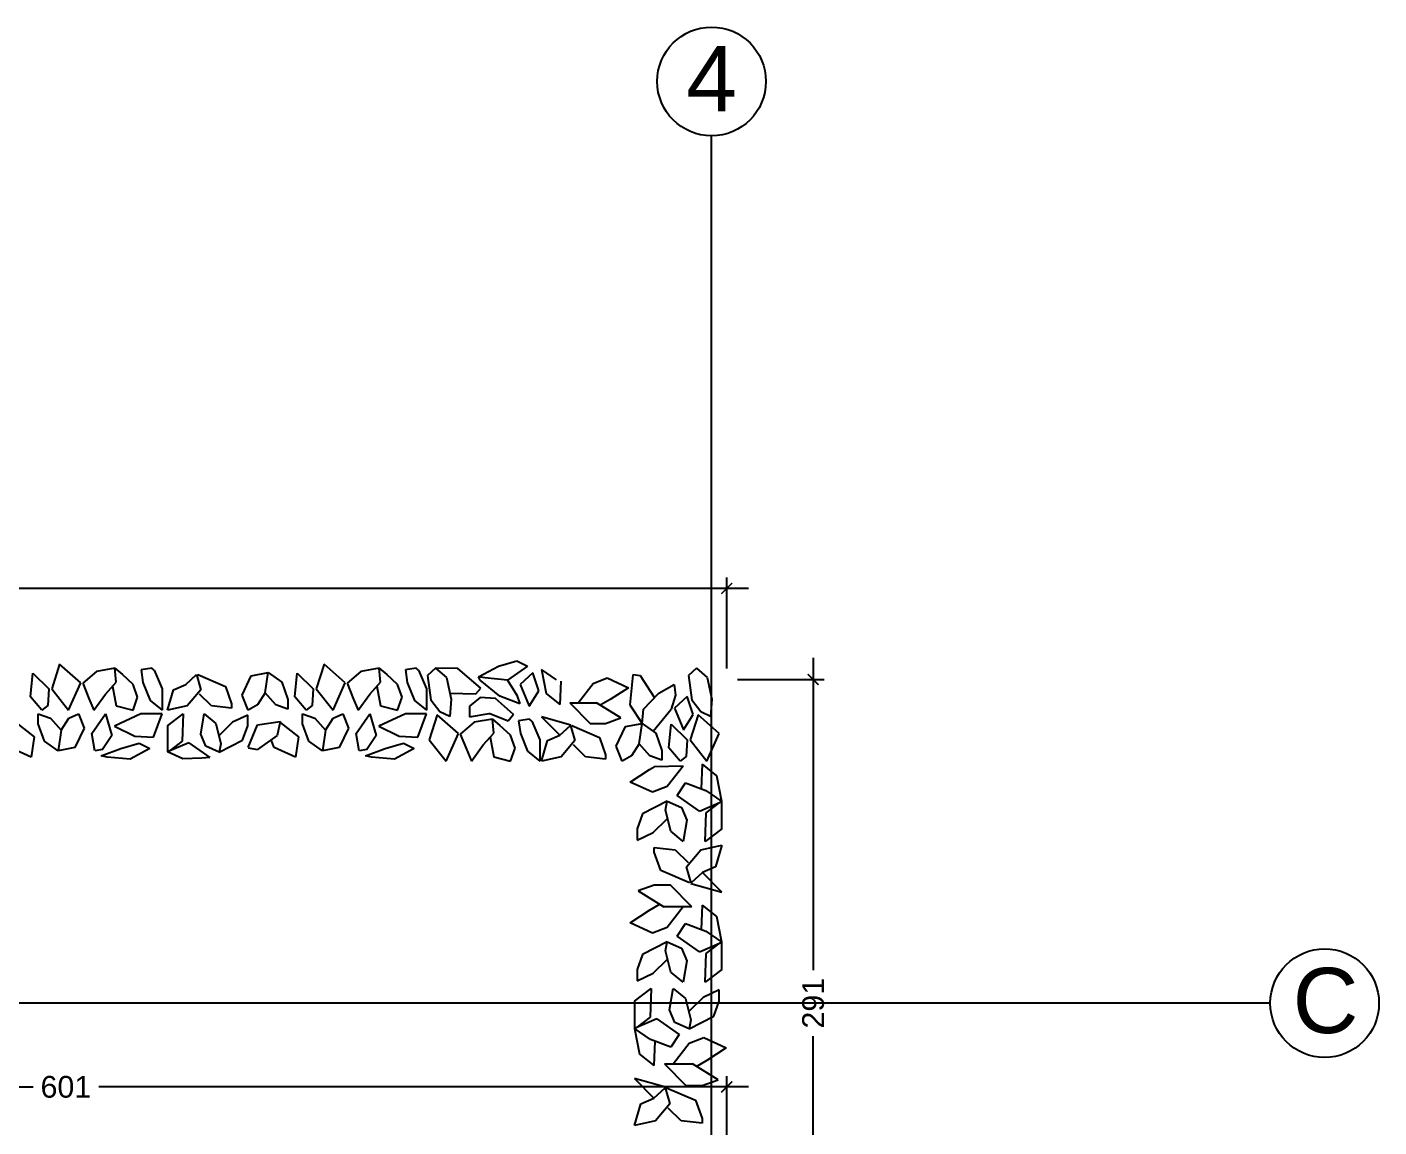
# Model space of a CAD drawing. Header units: millimetres. Extents: x 5639 to 14492, y 750 to 6820.
# Drawn here: x 7449 to 8071, y 6280 to 6786 of the extents above; entities that cross this region are included whole.
import ezdxf
from ezdxf.enums import TextEntityAlignment as Align

# ---------------------------------------------------------------- set-up
doc = ezdxf.new("R2010")
doc.units = ezdxf.units.MM
doc.layers.get('DEFPOINTS').update_dxf_attribs({"color": 210})
for name, color, linetype in [('A-ANNO-SYMB', 3, 'Continuous'), ('A-ANNO-TEXT', 3, 'Continuous'), ('G-ANNO-DIM', 251, 'Continuous'), ('SIEPE', 96, 'Continuous')]:
    doc.layers.add(name, color=color, linetype=linetype)
doc.styles.add('ARIAL', font='arial.ttf')
doc.styles.get("Standard").update_dxf_attribs({"font": 'arial.ttf'})
doc.dimstyles.new('1_1', dxfattribs={"dimtxt": 10, "dimasz": 5, "dimexe": 5, "dimexo": 5, "dimgap": 5, "dimtad": 0, "dimdec": 0, "dimtxsty": 'Standard', "dimblk": 'ARCHTICK', "dimcen": 2.5, "dimdle": 10, "dimadec": 0, "dimazin": 0, "dimtfac": 1, "dimtdec": 0, "dimtmove": 0, "dimatfit": 3, "dimldrblk": 'ARCHTICK', "dimfxl": 1, "dimarcsym": 0})

# ---------------------------------------------------------------- blocks, each defined once
blk = doc.blocks.new('_ArchTick')
at = {"color": 0, "linetype": 'ByBlock', "const_width": 0.15}
blk.add_lwpolyline([(-0.5, -0.5), (0.5, 0.5)], dxfattribs=at)
blk = doc.blocks.new('*D82')
at = {"layer": 'DEFPOINTS', "color": 0, "transparency": 16777216}
for p in [(7770.69, 6485.57), (7770.69, 6194.96), (7810.44, 6194.96)]:
    blk.add_point(p, dxfattribs=at)
at = {"layer": 'G-ANNO-DIM', "color": 0, "lineweight": -2, "transparency": 16777216}
for p, q in [((7810.44, 6495.57), (7810.44, 6351.94)), ((7775.69, 6485.57), (7815.44, 6485.57)), ((7810.44, 6184.96), (7810.44, 6321.6)), ((7775.69, 6194.96), (7815.44, 6194.96))]:
    blk.add_line(p, q, dxfattribs=at)
at = {"layer": 'G-ANNO-DIM', "color": 0, "lineweight": -2, "transparency": 16777216, "xscale": 5, "yscale": 5, "zscale": 5}
for p, rotation in [((7810.44, 6485.57), 90), ((7810.44, 6194.96), 270)]:
    blk.add_blockref('_ArchTick', p, dxfattribs=dict(at, rotation=rotation))
at = {"layer": 'G-ANNO-DIM', "color": 0, "transparency": 16777216, "insert": (7810.44, 6336.77), "char_height": 10, "attachment_point": 5, "rotation": 90}
blk.add_mtext('291', dxfattribs=at)
blk = doc.blocks.new('*D92')
at = {"layer": 'DEFPOINTS', "color": 0, "transparency": 16777216}
for p in [(7770.69, 6298.25), (7169.8, 6194.96), (7770.69, 6194.96)]:
    blk.add_point(p, dxfattribs=at)
at = {"layer": 'G-ANNO-DIM', "color": 0, "lineweight": -2, "transparency": 16777216}
for p, q in [((7169.8, 6199.96), (7169.8, 6303.25)), ((7770.69, 6199.96), (7770.69, 6303.25)), ((7159.8, 6298.25), (7451.56, 6298.25)), ((7780.69, 6298.25), (7481.78, 6298.25))]:
    blk.add_line(p, q, dxfattribs=at)
at = {"layer": 'G-ANNO-DIM', "color": 0, "lineweight": -2, "transparency": 16777216, "xscale": 5, "yscale": 5, "zscale": 5, "rotation": 180}
blk.add_blockref('_ArchTick', (7169.8, 6298.25), dxfattribs=at)
at = {"layer": 'G-ANNO-DIM', "color": 0, "lineweight": -2, "transparency": 16777216, "xscale": 5, "yscale": 5, "zscale": 5}
blk.add_blockref('_ArchTick', (7770.69, 6298.25), dxfattribs=at)
at = {"layer": 'G-ANNO-DIM', "color": 0, "transparency": 16777216, "insert": (7466.67, 6298.25), "char_height": 10, "attachment_point": 5}
blk.add_mtext('601', dxfattribs=at)
blk = doc.blocks.new('*D209')
at = {"layer": 'DEFPOINTS', "color": 0, "transparency": 16777216}
for p in [(7770.68, 6527.46), (6856.69, 6485.54), (7770.69, 6485.57)]:
    blk.add_point(p, dxfattribs=at)
at = {"layer": 'G-ANNO-DIM', "color": 0, "lineweight": -2, "transparency": 16777216}
for p, q in [((6856.69, 6490.54), (6856.68, 6532.44)), ((7770.69, 6490.57), (7770.68, 6532.46)), ((6846.68, 6527.44), (7265.6, 6527.45)), ((7780.68, 6527.46), (7297.66, 6527.45))]:
    blk.add_line(p, q, dxfattribs=at)
at = {"layer": 'G-ANNO-DIM', "color": 0, "lineweight": -2, "transparency": 16777216, "xscale": 5, "yscale": 5, "zscale": 5}
for p, rotation in [((6856.68, 6527.44), 180.001562168734), ((7770.68, 6527.46), 0.001562168733978616)]:
    blk.add_blockref('_ArchTick', p, dxfattribs=dict(at, rotation=rotation))
at = {"layer": 'G-ANNO-DIM', "color": 0, "transparency": 16777216, "insert": (7281.63, 6527.45), "char_height": 10, "attachment_point": 5, "rotation": 0.00156}
blk.add_mtext('914', dxfattribs=at)

msp = doc.modelspace()

# ---------------------------------------------------------------- linework, layer by layer
at = {"layer": 'A-ANNO-SYMB', "ltscale": 0.04}
msp.add_line((7763.69, 5339.96), (7763.69, 6735.54), dxfattribs=at)
msp.add_lwpolyline([(8020.69, 6336.77), (7313.65, 6336.77)], dxfattribs=at)
at = {"layer": 'A-ANNO-SYMB'}
for centre in [(7763.69, 6760.54), (8045.69, 6336.77)]:
    msp.add_circle(centre, 25, dxfattribs=at)
at = {"layer": 'SIEPE'}
for p, q in [((7463.8, 6492.7), (7460.15, 6481.3)), ((7473.58, 6484.1), (7463.8, 6492.7)), ((7585.41, 6492.7), (7581.76, 6481.3)), ((7595.19, 6484.1), (7585.41, 6492.7)), ((7665.64, 6491.75), (7674.06, 6494.23)), ((7674.06, 6494.23), (7678.98, 6491.75)), ((7450.4, 6477.61), (7451.4, 6488.51)), ((7451.4, 6488.51), (7458.8, 6481.31)), ((7480.74, 6489.31), (7474.42, 6483.85)), ((7489.16, 6490.8), (7480.74, 6489.31)), ((7489.86, 6484.35), (7489.16, 6490.8)), ((7489.16, 6490.8), (7492.67, 6487.82)), ((7497.58, 6483.35), (7492.67, 6487.82)), ((7506.2, 6490.74), (7501.26, 6489.96)), ((7501.26, 6489.96), (7502.08, 6484.15)), ((7507.27, 6489.85), (7506.2, 6490.74)), ((7507.27, 6489.85), (7511.02, 6481.32)), ((7521.8, 6483.35), (7526.72, 6487.82)), ((7526.72, 6487.82), (7528.82, 6480.87)), ((7527.42, 6487.82), (7540.05, 6482.36)), ((7547.77, 6478.38), (7551.98, 6487.33)), ((7551.98, 6487.33), (7559.7, 6488.82)), ((7558.3, 6479.38), (7559.7, 6488.82)), ((7559.7, 6488.82), (7566.02, 6484.35)), ((7572.01, 6477.61), (7573, 6488.51)), ((7573, 6488.51), (7580.4, 6481.31)), ((7602.35, 6489.31), (7596.03, 6483.85)), ((7610.77, 6490.8), (7602.35, 6489.31)), ((7611.47, 6484.35), (7610.77, 6490.8)), ((7610.77, 6490.8), (7614.28, 6487.82)), ((7619.19, 6483.35), (7614.28, 6487.82)), ((7627.81, 6490.74), (7622.86, 6489.96)), ((7622.86, 6489.96), (7623.69, 6484.15)), ((7628.88, 6489.85), (7627.81, 6490.74)), ((7628.88, 6489.85), (7632.63, 6481.32)), ((7636.76, 6490.76), (7633.08, 6487.49)), ((7633.08, 6487.49), (7634.59, 6476.1)), ((7636.76, 6490.76), (7641.7, 6486.54)), ((7646.9, 6490.64), (7636.76, 6490.76)), ((7641.7, 6486.54), (7643.91, 6476.54)), ((7657.61, 6481.64), (7646.9, 6490.64)), ((7656.52, 6486.78), (7665.64, 6491.75)), ((7659.33, 6486.28), (7656.52, 6486.78)), ((7657.22, 6485.29), (7656.52, 6486.78)), ((7669.85, 6485.29), (7659.33, 6486.28)), ((7678.98, 6491.75), (7669.85, 6485.29)), ((7681.48, 6488.66), (7675.58, 6483.3)), ((7684.26, 6480.44), (7681.48, 6488.66)), ((7692.43, 6485.49), (7685.42, 6490.25)), ((7685.42, 6490.25), (7687.55, 6479.11)), ((7709.28, 6483.8), (7715.59, 6486.28)), ((7715.59, 6486.28), (7725.42, 6481.81)), ((7727.52, 6487.77), (7726.12, 6473.86)), ((7731.03, 6487.28), (7727.52, 6487.77)), ((7737.48, 6477.23), (7731.03, 6487.28)), ((7756.73, 6490.76), (7753.05, 6487.49)), ((7753.05, 6487.49), (7754.56, 6476.1)), ((7756.73, 6490.76), (7761.67, 6486.54)), ((7761.67, 6486.54), (7763.88, 6476.54)), ((7458.8, 6481.31), (7458.38, 6473.61)), ((7460.15, 6481.3), (7467.94, 6471.43)), ((7467.94, 6471.43), (7473.58, 6484.1)), ((7474.42, 6483.85), (7477.23, 6476.89)), ((7484.95, 6478.88), (7489.86, 6484.35)), ((7488.16, 6482.45), (7489.86, 6473.41)), ((7499.69, 6477.39), (7497.58, 6483.35)), ((7502.08, 6484.15), (7505.38, 6476)), ((7511.02, 6481.32), (7511.02, 6471.43)), ((7513.38, 6471.43), (7516.19, 6480.87)), ((7516.19, 6480.87), (7521.8, 6483.35)), ((7528.82, 6480.87), (7522.5, 6473.41)), ((7540.05, 6482.36), (7542.86, 6474.41)), ((7566.02, 6484.35), (7568.82, 6476.4)), ((7580.4, 6481.31), (7579.99, 6473.61)), ((7581.76, 6481.3), (7589.55, 6471.43)), ((7589.55, 6471.43), (7595.19, 6484.1)), ((7596.03, 6483.85), (7598.84, 6476.89)), ((7606.56, 6478.88), (7611.47, 6484.35)), ((7609.77, 6482.45), (7611.47, 6473.41)), ((7621.3, 6477.39), (7619.19, 6483.35)), ((7623.69, 6484.15), (7626.98, 6476)), ((7632.63, 6481.32), (7632.63, 6471.43)), ((7655.22, 6479.02), (7657.61, 6481.64)), ((7666.34, 6477.84), (7657.22, 6485.29)), ((7669.85, 6485.29), (7674.06, 6478.33)), ((7675.58, 6483.3), (7679.75, 6473.29)), ((7679.75, 6473.29), (7684.26, 6480.44)), ((7694.32, 6484.77), (7693.92, 6474.08)), ((7702.26, 6474.86), (7709.28, 6483.8)), ((7725.42, 6481.81), (7717, 6476.35)), ((7739.45, 6479.33), (7746.47, 6483.3)), ((7746.47, 6483.3), (7747.17, 6478.33)), ((7455.59, 6471.43), (7450.4, 6477.61)), ((7477.23, 6476.89), (7479.53, 6471.43)), ((7479.53, 6471.43), (7484.95, 6478.88)), ((7497.58, 6471.43), (7499.69, 6477.39)), ((7505.38, 6476), (7511.02, 6471.43)), ((7533.73, 6473.41), (7528.12, 6478.88)), ((7542.86, 6474.41), (7542.86, 6472.42)), ((7550.58, 6471.43), (7547.77, 6478.38)), ((7554.79, 6473.91), (7550.58, 6471.43)), ((7558.3, 6479.38), (7554.79, 6473.91)), ((7563.21, 6473.91), (7558.3, 6479.38)), ((7568.82, 6471.92), (7563.21, 6473.91)), ((7568.82, 6476.4), (7568.82, 6471.92)), ((7577.2, 6471.43), (7572.01, 6477.61)), ((7598.84, 6476.89), (7601.14, 6471.43)), ((7601.14, 6471.43), (7606.56, 6478.88)), ((7619.19, 6471.43), (7621.3, 6477.39)), ((7626.98, 6476), (7632.63, 6471.43)), ((7638.74, 6470.72), (7634.59, 6476.1)), ((7643.91, 6476.54), (7643.24, 6468.5)), ((7643.29, 6479.35), (7655.22, 6479.02)), ((7657.22, 6477.34), (7652.31, 6473.37)), ((7664.24, 6476.84), (7657.22, 6477.34)), ((7672.65, 6469.54), (7664.24, 6476.84)), ((7675.47, 6474.36), (7666.34, 6477.84)), ((7674.06, 6478.33), (7675.47, 6474.36)), ((7687.55, 6479.11), (7693.92, 6474.08)), ((7698.46, 6474.86), (7707.87, 6465.42)), ((7698.46, 6474.86), (7710.68, 6474.86)), ((7721.91, 6467.9), (7710.68, 6474.86)), ((7717, 6476.35), (7712.79, 6473.86)), ((7726.12, 6473.86), (7731.73, 6465.42)), ((7732.44, 6471.87), (7739.45, 6479.33)), ((7747.17, 6478.33), (7745.07, 6471.87)), ((7752.46, 6477.78), (7746.56, 6472.42)), ((7755.24, 6469.56), (7752.46, 6477.78)), ((7758.71, 6470.72), (7754.56, 6476.1)), ((7763.88, 6476.54), (7763.21, 6468.5)), ((7453.96, 6465.25), (7453.96, 6469.72)), ((7453.96, 6469.72), (7459.58, 6467.73)), ((7458.38, 6473.61), (7455.59, 6471.43)), ((7459.58, 6467.73), (7464.49, 6462.27)), ((7464.49, 6462.27), (7468, 6467.73)), ((7468, 6467.73), (7472.41, 6469.72)), ((7472.41, 6469.72), (7475.02, 6463.26)), ((7478.63, 6460.78), (7484.95, 6469.72)), ((7484.95, 6469.72), (7487.76, 6459.78)), ((7501.22, 6469.72), (7489, 6464.14)), ((7489.86, 6473.41), (7497.58, 6471.43)), ((7511.02, 6469.72), (7501.22, 6469.72)), ((7506.93, 6459.01), (7511.02, 6469.72)), ((7522.5, 6473.41), (7513.38, 6471.43)), ((7513.38, 6464.26), (7520.67, 6469.72)), ((7520.67, 6469.72), (7520.24, 6457.3)), ((7528.68, 6460.43), (7530.22, 6469.72)), ((7530.22, 6469.72), (7535.63, 6465.35)), ((7542.86, 6472.42), (7533.73, 6473.41)), ((7550.3, 6469.17), (7543.35, 6465.89)), ((7550.3, 6464.25), (7550.3, 6469.17)), ((7575.57, 6465.25), (7575.57, 6469.72)), ((7575.57, 6469.72), (7581.19, 6467.73)), ((7579.99, 6473.61), (7577.2, 6471.43)), ((7581.19, 6467.73), (7586.1, 6462.27)), ((7586.1, 6462.27), (7589.61, 6467.73)), ((7589.61, 6467.73), (7594.02, 6469.72)), ((7594.02, 6469.72), (7596.63, 6463.26)), ((7600.24, 6460.78), (7606.56, 6469.72)), ((7606.56, 6469.72), (7609.37, 6459.78)), ((7622.83, 6469.72), (7610.61, 6464.14)), ((7611.47, 6473.41), (7619.19, 6471.43)), ((7632.63, 6469.72), (7622.83, 6469.72)), ((7628.54, 6459.01), (7632.63, 6469.72)), ((7637.48, 6469.3), (7633.83, 6457.9)), ((7647.25, 6460.7), (7637.48, 6469.3)), ((7643.24, 6468.5), (7638.74, 6470.72)), ((7652.31, 6473.37), (7652.31, 6468.4)), ((7652.31, 6468.4), (7661.43, 6469.89)), ((7670.17, 6466.44), (7661.43, 6469.89)), ((7672.65, 6469.54), (7670.17, 6466.44)), ((7685.42, 6468.4), (7693.84, 6459.95)), ((7699.01, 6464.66), (7685.42, 6468.4)), ((7714.89, 6465.42), (7721.91, 6467.9)), ((7731.73, 6465.42), (7732.44, 6471.87)), ((7736.83, 6461.81), (7745.07, 6471.87)), ((7746.56, 6472.42), (7750.73, 6462.41)), ((7750.73, 6462.41), (7755.24, 6469.56)), ((7757.45, 6469.3), (7753.8, 6457.9)), ((7767.22, 6460.7), (7757.45, 6469.3)), ((7763.21, 6468.5), (7758.71, 6470.72)), ((7443.62, 6465.86), (7452.13, 6459.29)), ((7456.77, 6457.3), (7453.96, 6465.25)), ((7464.49, 6462.27), (7463.09, 6452.83)), ((7475.02, 6463.26), (7470.81, 6454.32)), ((7489, 6464.14), (7498.32, 6459.47)), ((7513.38, 6464.26), (7513.38, 6452.32)), ((7535.63, 6465.35), (7537.94, 6456.06)), ((7543.35, 6465.89), (7537.17, 6459.88)), ((7547.98, 6457.7), (7550.3, 6464.25)), ((7550.58, 6454.32), (7554.79, 6464.75)), ((7554.79, 6464.75), (7565.31, 6466.24)), ((7565.31, 6466.24), (7563.91, 6459.78)), ((7565.23, 6465.86), (7573.74, 6459.29)), ((7578.38, 6457.3), (7575.57, 6465.25)), ((7586.1, 6462.27), (7584.7, 6452.83)), ((7596.63, 6463.26), (7592.41, 6454.32)), ((7610.61, 6464.14), (7619.93, 6459.47)), ((7654.41, 6465.91), (7648.1, 6460.45)), ((7662.84, 6467.4), (7654.41, 6465.91)), ((7663.54, 6460.94), (7662.84, 6467.4)), ((7662.84, 6467.4), (7666.34, 6464.42)), ((7671.26, 6459.95), (7666.34, 6464.42)), ((7679.87, 6467.34), (7674.93, 6466.56)), ((7674.93, 6466.56), (7675.75, 6460.74)), ((7680.94, 6466.45), (7679.87, 6467.34)), ((7680.94, 6466.45), (7684.69, 6457.91)), ((7693.84, 6459.95), (7698.75, 6464.42)), ((7698.75, 6464.42), (7700.86, 6457.47)), ((7699.45, 6464.42), (7712.08, 6458.96)), ((7707.87, 6465.42), (7714.89, 6465.42)), ((7719.8, 6454.98), (7724.02, 6463.92)), ((7724.02, 6463.92), (7731.73, 6465.42)), ((7730.33, 6455.98), (7731.73, 6465.42)), ((7731.73, 6465.42), (7738.05, 6460.94)), ((7744.04, 6454.21), (7745.04, 6465.11)), ((7745.04, 6465.11), (7752.44, 6457.91)), ((7452.13, 6459.29), (7450.72, 6449.85)), ((7463.09, 6452.83), (7456.77, 6457.3)), ((7480.04, 6452.83), (7478.63, 6460.78)), ((7487.76, 6459.78), (7483.55, 6453.32)), ((7491.97, 6453.82), (7500.39, 6456.3)), ((7498.32, 6459.47), (7506.93, 6459.01)), ((7500.39, 6456.3), (7505.3, 6453.82)), ((7523.18, 6456.49), (7513.38, 6452.32)), ((7520.24, 6457.3), (7514.18, 6452.66)), ((7523.18, 6456.49), (7532.82, 6449.75)), ((7531, 6454.96), (7528.68, 6460.43)), ((7537.17, 6452.23), (7547.98, 6457.7)), ((7537.94, 6456.06), (7537.17, 6452.23)), ((7563.91, 6459.78), (7554.79, 6453.32)), ((7562.51, 6454.32), (7561.1, 6457.8)), ((7573.74, 6459.29), (7572.33, 6449.85)), ((7584.7, 6452.83), (7578.38, 6457.3)), ((7601.65, 6452.83), (7600.24, 6460.78)), ((7609.37, 6459.78), (7605.15, 6453.32)), ((7613.58, 6453.82), (7622, 6456.3)), ((7619.93, 6459.47), (7628.54, 6459.01)), ((7622, 6456.3), (7626.91, 6453.82)), ((7633.83, 6457.9), (7641.62, 6448.03)), ((7641.62, 6448.03), (7647.25, 6460.7)), ((7648.1, 6460.45), (7650.9, 6453.49)), ((7653.21, 6448.03), (7658.62, 6455.48)), ((7658.62, 6455.48), (7663.54, 6460.94)), ((7661.84, 6459.05), (7663.54, 6450.01)), ((7673.36, 6453.99), (7671.26, 6459.95)), ((7675.75, 6460.74), (7679.05, 6452.6)), ((7684.69, 6457.91), (7684.69, 6448.03)), ((7685.42, 6448.03), (7688.22, 6457.47)), ((7688.22, 6457.47), (7693.84, 6459.95)), ((7700.86, 6457.47), (7694.54, 6450.01)), ((7705.77, 6450.01), (7700.15, 6455.48)), ((7712.08, 6458.96), (7714.89, 6451.01)), ((7730.33, 6455.98), (7726.82, 6450.51)), ((7735.24, 6450.51), (7730.33, 6455.98)), ((7738.05, 6460.94), (7740.86, 6452.99)), ((7752.44, 6457.91), (7752.02, 6450.21)), ((7753.8, 6457.9), (7761.58, 6448.03)), ((7761.58, 6448.03), (7767.22, 6460.7)), ((7450.72, 6449.85), (7440.9, 6454.32)), ((7470.81, 6454.32), (7463.09, 6452.83)), ((7483.55, 6453.32), (7480.04, 6452.83)), ((7482.84, 6450.43), (7491.97, 6453.82)), ((7485.65, 6449.94), (7482.84, 6450.43)), ((7496.18, 6448.94), (7485.65, 6449.94)), ((7505.3, 6453.82), (7496.18, 6448.94)), ((7520.4, 6449.15), (7513.38, 6452.32)), ((7529.24, 6449.46), (7520.4, 6449.15)), ((7532.82, 6449.75), (7529.24, 6449.46)), ((7537.17, 6452.23), (7531, 6454.96)), ((7550.48, 6454.09), (7554.79, 6453.32)), ((7572.33, 6449.85), (7562.51, 6454.32)), ((7592.41, 6454.32), (7584.7, 6452.83)), ((7605.15, 6453.32), (7601.65, 6452.83)), ((7604.45, 6450.43), (7613.58, 6453.82)), ((7607.26, 6449.94), (7604.45, 6450.43)), ((7617.79, 6448.94), (7607.26, 6449.94)), ((7626.91, 6453.82), (7617.79, 6448.94)), ((7650.9, 6453.49), (7653.21, 6448.03)), ((7663.54, 6450.01), (7671.26, 6448.03)), ((7671.26, 6448.03), (7673.36, 6453.99)), ((7679.05, 6452.6), (7684.69, 6448.03)), ((7694.54, 6450.01), (7685.42, 6448.03)), ((7714.89, 6449.02), (7705.77, 6450.01)), ((7714.89, 6451.01), (7714.89, 6449.02)), ((7722.61, 6448.03), (7719.8, 6454.98)), ((7726.82, 6450.51), (7722.61, 6448.03)), ((7740.86, 6448.52), (7735.24, 6450.51)), ((7740.86, 6452.99), (7740.86, 6448.52)), ((7749.23, 6448.03), (7744.04, 6454.21)), ((7752.02, 6450.21), (7749.23, 6448.03)), ((7726.22, 6438.42), (7735.1, 6444.19)), ((7735.1, 6444.19), (7737.32, 6445.5)), ((7750.6, 6445.7), (7737.32, 6445.5)), ((7750.65, 6445.76), (7743.25, 6436.33)), ((7759.03, 6435.3), (7759.45, 6446.58)), ((7766.17, 6441.27), (7759.45, 6446.58)), ((7736.58, 6433.71), (7726.22, 6438.42)), ((7747.91, 6432.24), (7751.69, 6438.1)), ((7751.69, 6438.1), (7761.02, 6434.54)), ((7768.42, 6429.52), (7766.17, 6441.27)), ((7743.25, 6436.33), (7736.58, 6433.71)), ((7758.08, 6425.12), (7747.91, 6432.24)), ((7761.02, 6434.54), (7768.42, 6429.52)), ((7743.32, 6429.62), (7731.92, 6423.85)), ((7742.51, 6425.58), (7743.32, 6429.62)), ((7744.95, 6415.78), (7742.51, 6425.58)), ((7743.32, 6429.62), (7749.84, 6426.73)), ((7749.84, 6426.73), (7752.28, 6420.97)), ((7758.08, 6425.12), (7768.42, 6429.52)), ((7760.73, 6411.16), (7761.18, 6424.27)), ((7761.18, 6424.27), (7767.57, 6429.16)), ((7768.42, 6416.93), (7768.42, 6429.52)), ((7731.92, 6423.85), (7729.47, 6416.93)), ((7736.8, 6415.2), (7743.32, 6421.54)), ((7752.28, 6420.97), (7750.65, 6411.16)), ((7729.47, 6416.93), (7729.47, 6411.74)), ((7729.47, 6411.74), (7736.8, 6415.2)), ((7750.65, 6411.16), (7744.95, 6415.78)), ((7768.42, 6416.93), (7760.73, 6411.16)), ((7737.32, 6406.22), (7737.32, 6408.31)), ((7737.32, 6408.31), (7746.95, 6407.27)), ((7740.28, 6397.83), (7737.32, 6406.22)), ((7746.95, 6407.27), (7752.87, 6401.5)), ((7752.13, 6399.4), (7758.79, 6407.27)), ((7758.79, 6407.27), (7768.42, 6409.36)), ((7768.42, 6409.36), (7765.46, 6399.4)), ((7754.35, 6392.06), (7752.13, 6399.4)), ((7765.46, 6399.4), (7759.54, 6396.78)), ((7753.61, 6392.06), (7740.28, 6397.83)), ((7759.54, 6396.78), (7754.35, 6392.06)), ((7768.42, 6387.87), (7759.54, 6396.78)), ((7737.32, 6391.02), (7729.92, 6388.39)), ((7729.92, 6388.39), (7741.76, 6381.05)), ((7744.73, 6391.02), (7737.32, 6391.02)), ((7754.66, 6381.05), (7744.73, 6391.02)), ((7754.08, 6391.82), (7768.42, 6387.87)), ((7735.1, 6379.48), (7739.54, 6382.1)), ((7754.66, 6381.05), (7741.76, 6381.05)), ((7750.65, 6381.05), (7743.25, 6371.62)), ((7759.03, 6370.59), (7759.45, 6381.88)), ((7766.17, 6376.56), (7759.45, 6381.88)), ((7726.22, 6373.72), (7735.1, 6379.48)), ((7768.42, 6364.81), (7766.17, 6376.56)), ((7736.58, 6369), (7726.22, 6373.72)), ((7743.25, 6371.62), (7736.58, 6369)), ((7747.91, 6367.53), (7751.69, 6373.39)), ((7751.69, 6373.39), (7761.02, 6369.83)), ((7761.02, 6369.83), (7768.42, 6364.81)), ((7743.32, 6364.91), (7731.92, 6359.14)), ((7742.51, 6360.87), (7743.32, 6364.91)), ((7743.32, 6364.91), (7749.84, 6362.03)), ((7758.08, 6360.42), (7747.91, 6367.53)), ((7749.84, 6362.03), (7752.28, 6356.26)), ((7758.08, 6360.42), (7768.42, 6364.81)), ((7761.18, 6359.56), (7767.57, 6364.45)), ((7768.42, 6352.22), (7768.42, 6364.81)), ((7731.92, 6359.14), (7729.47, 6352.22)), ((7736.8, 6350.49), (7743.32, 6356.84)), ((7744.95, 6351.07), (7742.51, 6360.87)), ((7752.28, 6356.26), (7750.65, 6346.46)), ((7760.73, 6346.46), (7761.18, 6359.56)), ((7729.47, 6352.22), (7729.47, 6347.03)), ((7729.47, 6347.03), (7736.8, 6350.49)), ((7750.65, 6346.46), (7744.95, 6351.07)), ((7768.42, 6352.22), (7760.73, 6346.46)), ((7728.22, 6337.71), (7735.91, 6343.48)), ((7735.91, 6343.48), (7735.46, 6330.37)), ((7744.36, 6333.68), (7745.99, 6343.48)), ((7745.99, 6343.48), (7751.69, 6338.87)), ((7728.22, 6337.71), (7728.22, 6325.12)), ((7751.69, 6338.87), (7754.14, 6329.06)), ((7759.84, 6339.44), (7753.32, 6333.1)), ((7767.17, 6342.9), (7759.84, 6339.44)), ((7764.72, 6330.79), (7767.17, 6337.71)), ((7767.17, 6337.71), (7767.17, 6342.9)), ((7746.8, 6327.91), (7744.36, 6333.68)), ((7753.32, 6325.03), (7764.72, 6330.79)), ((7738.56, 6329.52), (7728.22, 6325.12)), ((7735.62, 6320.11), (7728.22, 6325.12)), ((7728.22, 6325.12), (7730.47, 6313.37)), ((7735.46, 6330.37), (7729.07, 6325.48)), ((7738.56, 6329.52), (7748.73, 6322.41)), ((7753.32, 6325.03), (7746.8, 6327.91)), ((7754.14, 6329.06), (7753.32, 6325.03)), ((7744.95, 6316.55), (7735.62, 6320.11)), ((7737.61, 6319.35), (7737.19, 6308.06)), ((7748.73, 6322.41), (7744.95, 6316.55)), ((7745.99, 6308.88), (7753.39, 6318.32)), ((7753.39, 6318.32), (7760.06, 6320.94)), ((7760.06, 6320.94), (7770.42, 6316.22)), ((7730.47, 6313.37), (7737.19, 6308.06)), ((7770.42, 6316.22), (7761.54, 6310.45)), ((7741.98, 6308.88), (7751.91, 6298.92)), ((7741.98, 6308.88), (7754.88, 6308.88)), ((7766.72, 6301.54), (7754.88, 6308.88)), ((7761.54, 6310.45), (7757.1, 6307.83)), ((7728.22, 6302.07), (7737.11, 6293.15)), ((7742.56, 6298.12), (7728.22, 6302.07)), ((7759.32, 6298.92), (7766.72, 6301.54)), ((7737.11, 6293.15), (7742.29, 6297.87)), ((7742.29, 6297.87), (7744.51, 6290.53)), ((7743.03, 6297.87), (7756.36, 6292.11)), ((7751.91, 6298.92), (7759.32, 6298.92)), ((7728.22, 6280.57), (7731.18, 6290.53)), ((7731.18, 6290.53), (7737.11, 6293.15)), ((7744.51, 6290.53), (7737.85, 6282.67)), ((7749.69, 6282.67), (7743.77, 6288.44)), ((7756.36, 6292.11), (7759.32, 6283.72)), ((7737.85, 6282.67), (7728.22, 6280.57)), ((7759.32, 6281.62), (7749.69, 6282.67)), ((7759.32, 6283.72), (7759.32, 6281.62))]:
    msp.add_line(p, q, dxfattribs=at)

# ---------------------------------------------------------------- texts
at = {"layer": 'A-ANNO-TEXT', "style": 'ARIAL'}
msp.add_text('4', height=30, dxfattribs=at).set_placement((7763.69, 6746.8), align=Align.CENTER)
msp.add_text('C', height=30, rotation=0, dxfattribs=at).set_placement((8046.12, 6323.02), align=Align.CENTER)

# ---------------------------------------------------------------- dimensions: what is measured, and where the dimension line sits
at = {"layer": 'G-ANNO-DIM'}
for base, p1, p2, angle, picture, middle, dimtype in [((7770.68, 6527.46), (6856.69, 6485.54), (7770.69, 6485.57), 0.00156, '*D209', (7281.63, 6527.45), 161), ((7810.44, 6194.96), (7770.69, 6485.57), (7770.69, 6194.96), 90, '*D82', (7810.44, 6336.77), 160)]:
    dim = msp.add_linear_dim(base=base, p1=p1, p2=p2, angle=angle, dimstyle='1_1', dxfattribs=at)
    dim.commit()
    dim.dimension.update_dxf_attribs({"geometry": picture, "text_midpoint": middle, "dimtype": dimtype})
dim = msp.add_linear_dim(base=(7770.69, 6298.25), p1=(7169.8, 6194.96), p2=(7770.69, 6194.96), dimstyle='1_1', dxfattribs=at)
dim.commit()
dim.dimension.update_dxf_attribs({"geometry": '*D92', "text_midpoint": (7466.67, 6298.25), "dimtype": 160})

doc.saveas('drawing.dxf')
